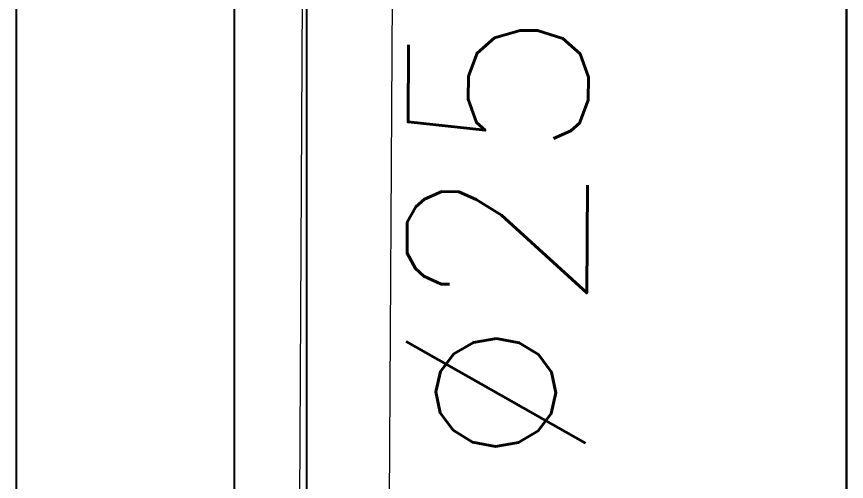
# Model space of a CAD drawing. Header units: millimetres. Extents: x 1573 to 2177, y 1587 to 1932.
# Drawn here: x 1906.2371 to 1906.5829, y 1919.8359 to 1920.0298 of the extents above; entities that cross this region are included whole.
import ezdxf
from ezdxf.enums import TextEntityAlignment as Align

# ---------------------------------------------------------------- set-up
doc = ezdxf.new("R2010")
doc.units = ezdxf.units.MM
doc.header["$LTSCALE"] = 0.03
doc.layers.add('-HIDRO', color=8, linetype='Continuous')
doc.layers.add('TigreCad', color=2, linetype='Continuous', lineweight=13)
doc.styles.add('TCTUBOS-TXT', font='txt.shx')

msp = doc.modelspace()

# ---------------------------------------------------------------- linework, layer by layer
at = {"layer": '-HIDRO'}
for p, q in [((1906.32789, 1918.28305), (1906.32789, 1920.4903)), ((1906.35789, 1920.3748), (1906.35789, 1916.0653)), ((1906.58289, 1919.1748), (1906.58289, 1920.3748)), ((1906.58289, 1920.0748), (1906.58289, 1919.1748)), ((1906.23714, 1919.43655), (1906.23714, 1920.04405))]:
    msp.add_line(p, q, dxfattribs=at)
at = {"layer": 'TigreCad', "ltscale": 100}
for p, q in [((1906.35414, 1919.62206), (1906.35653, 1920.0887)), ((1906.3914, 1919.62206), (1906.39402, 1920.08841))]:
    msp.add_line(p, q, dxfattribs=at)

# ---------------------------------------------------------------- texts
at = {"ltscale": 100, "style": 'TCTUBOS-TXT'}
msp.add_text('%%C25', height=0.075, rotation=89.5486, dxfattribs=at).set_placement((1906.47486, 1919.93701), align=Align.CENTER)

doc.saveas('drawing.dxf')
